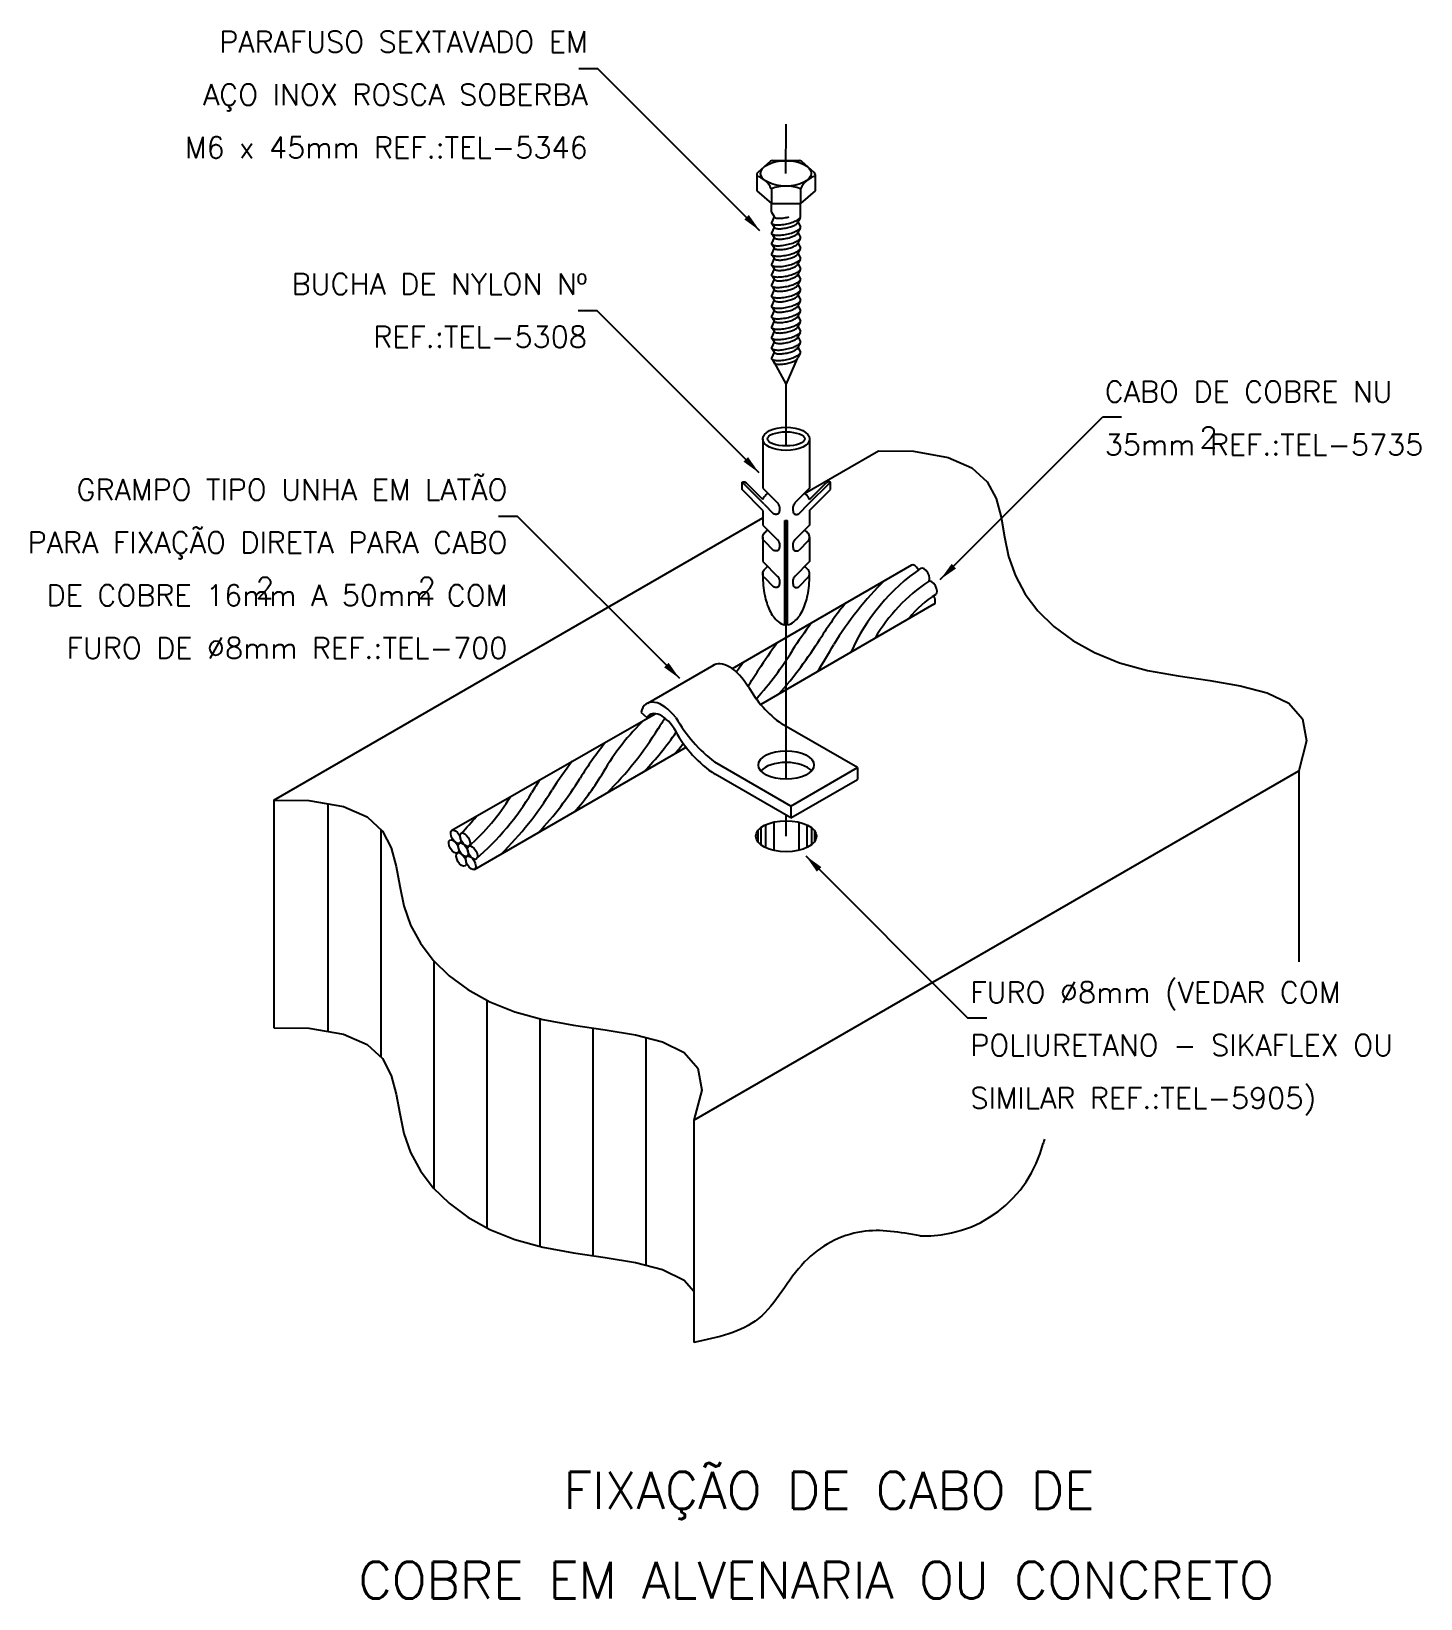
# Model space of a CAD drawing. Header units: millimetres. Extents: x -6192 to -6178.9, y -4625.4 to -4610.6.
import ezdxf
from ezdxf.enums import TextEntityAlignment as Align

# ---------------------------------------------------------------- set-up
doc = ezdxf.new("R2010")
doc.units = ezdxf.units.MM
doc.header["$LTSCALE"] = 10
doc.linetypes.add('DASHDOT', pattern=[1, 0.5, -0.25, 0, -0.25])
doc.layers.add('Termotécnica', color=7, linetype='Continuous')
doc.styles.add('r140', font='romans.shx')
doc.styles.add('r80', font='romans.shx')

msp = doc.modelspace()

# ---------------------------------------------------------------- linework, layer by layer
at = {"layer": 'Termotécnica', "color": 2}
for p, q in [((-6186.66, -4610.943), (-6186.84, -4610.943)), ((-6185.125, -4612.478), (-6186.66, -4610.943)), ((-6185.025, -4611.82), (-6185.146, -4611.925)), ((-6185.007, -4611.813), (-6184.751, -4611.813)), ((-6184.733, -4611.82), (-6184.612, -4611.925)), ((-6185.156, -4611.946), (-6185.156, -4612.099)), ((-6184.602, -4611.946), (-6184.602, -4612.099)), ((-6185.156, -4612.099), (-6185.017, -4612.219)), ((-6185.017, -4612.081), (-6185.017, -4612.219)), ((-6184.74, -4612.081), (-6184.74, -4612.219)), ((-6184.602, -4612.099), (-6184.74, -4612.219)), ((-6185.017, -4612.301), (-6185.017, -4612.218)), ((-6185.017, -4612.219), (-6184.74, -4612.219)), ((-6185.017, -4612.301), (-6184.992, -4612.343)), ((-6184.74, -4612.343), (-6184.74, -4612.218)), ((-6184.992, -4612.343), (-6185.017, -4612.401)), ((-6184.992, -4612.442), (-6185.017, -4612.5)), ((-6185.011, -4612.411), (-6184.992, -4612.442)), ((-6184.745, -4612.357), (-6184.765, -4612.393)), ((-6184.765, -4612.393), (-6184.74, -4612.441)), ((-6184.745, -4612.456), (-6184.765, -4612.492)), ((-6184.992, -4612.54), (-6185.017, -4612.599)), ((-6185.011, -4612.509), (-6184.992, -4612.54)), ((-6185.011, -4612.608), (-6184.992, -4612.639)), ((-6184.765, -4612.492), (-6184.74, -4612.54)), ((-6184.745, -4612.554), (-6184.765, -4612.591)), ((-6184.765, -4612.591), (-6184.74, -4612.639)), ((-6184.992, -4612.639), (-6185.017, -4612.698)), ((-6184.992, -4612.738), (-6185.017, -4612.796)), ((-6185.011, -4612.707), (-6184.992, -4612.738)), ((-6184.745, -4612.653), (-6184.765, -4612.69)), ((-6184.765, -4612.69), (-6184.74, -4612.738)), ((-6184.745, -4612.752), (-6184.765, -4612.788)), ((-6184.992, -4612.837), (-6185.017, -4612.895)), ((-6185.011, -4612.806), (-6184.992, -4612.837)), ((-6185.011, -4612.904), (-6184.992, -4612.935)), ((-6184.765, -4612.788), (-6184.74, -4612.836)), ((-6184.745, -4612.851), (-6184.765, -4612.887)), ((-6184.765, -4612.887), (-6184.74, -4612.935)), ((-6184.992, -4612.935), (-6185.017, -4612.994)), ((-6184.992, -4613.034), (-6185.017, -4613.093)), ((-6185.011, -4613.003), (-6184.992, -4613.034)), ((-6184.745, -4612.95), (-6184.765, -4612.986)), ((-6184.765, -4612.986), (-6184.74, -4613.034)), ((-6184.745, -4613.048), (-6184.765, -4613.085)), ((-6184.992, -4613.133), (-6185.017, -4613.192)), ((-6185.011, -4613.102), (-6184.992, -4613.133)), ((-6185.011, -4613.201), (-6184.992, -4613.232)), ((-6184.765, -4613.085), (-6184.74, -4613.133)), ((-6184.745, -4613.147), (-6184.765, -4613.184)), ((-6184.765, -4613.184), (-6184.74, -4613.231)), ((-6186.668, -4613.235), (-6186.848, -4613.235)), ((-6185.132, -4614.771), (-6186.668, -4613.235)), ((-6184.992, -4613.232), (-6185.017, -4613.29)), ((-6184.992, -4613.33), (-6185.017, -4613.389)), ((-6185.011, -4613.299), (-6184.992, -4613.33)), ((-6184.745, -4613.246), (-6184.765, -4613.282)), ((-6184.765, -4613.282), (-6184.74, -4613.33)), ((-6184.745, -4613.345), (-6184.765, -4613.381)), ((-6184.992, -4613.429), (-6185.017, -4613.488)), ((-6185.011, -4613.398), (-6184.992, -4613.429)), ((-6185.011, -4613.497), (-6184.992, -4613.528)), ((-6184.765, -4613.381), (-6184.74, -4613.429)), ((-6184.745, -4613.443), (-6184.765, -4613.48)), ((-6184.765, -4613.48), (-6184.74, -4613.528)), ((-6184.992, -4613.528), (-6185.017, -4613.587)), ((-6184.992, -4613.627), (-6185.017, -4613.685)), ((-6185.011, -4613.596), (-6184.992, -4613.627)), ((-6184.745, -4613.542), (-6184.765, -4613.579)), ((-6184.765, -4613.579), (-6184.74, -4613.626)), ((-6184.745, -4613.641), (-6184.765, -4613.677)), ((-6185.011, -4613.694), (-6184.992, -4613.726)), ((-6184.992, -4613.726), (-6184.877, -4613.932)), ((-6184.877, -4613.932), (-6184.768, -4613.688)), ((-6183.418, -4615.78), (-6181.882, -4614.244)), ((-6181.702, -4614.244), (-6181.882, -4614.244)), ((-6185.098, -4614.448), (-6185.098, -4614.916)), ((-6184.655, -4614.448), (-6184.655, -4614.916)), ((-6184.702, -4614.966), (-6184.003, -4614.562)), ((-6185.295, -4614.928), (-6185.295, -4614.858)), ((-6185.086, -4615.067), (-6185.295, -4614.858)), ((-6185.098, -4615.125), (-6185.295, -4614.928)), ((-6185.097, -4615.022), (-6185.256, -4614.863)), ((-6185.098, -4614.916), (-6184.959, -4615.055)), ((-6184.655, -4614.916), (-6184.794, -4615.055)), ((-6184.667, -4615.067), (-6184.458, -4614.858)), ((-6184.656, -4615.022), (-6184.498, -4614.863)), ((-6184.655, -4615.125), (-6184.458, -4614.928)), ((-6184.458, -4614.928), (-6184.458, -4614.858)), ((-6185.098, -4615.125), (-6185.098, -4615.264)), ((-6185.086, -4615.067), (-6184.996, -4615.158)), ((-6184.667, -4615.067), (-6184.758, -4615.158)), ((-6184.655, -4615.125), (-6184.655, -4615.264)), ((-6189.73, -4617.869), (-6185.098, -4615.195)), ((-6187.42, -4615.182), (-6187.6, -4615.182)), ((-6185.885, -4616.718), (-6187.42, -4615.182)), ((-6185.098, -4615.264), (-6184.955, -4615.408)), ((-6184.889, -4616.208), (-6184.889, -4615.222)), ((-6184.889, -4615.222), (-6184.864, -4615.222)), ((-6184.864, -4616.208), (-6184.864, -4615.222)), ((-6184.655, -4615.264), (-6184.799, -4615.408)), ((-6185.098, -4615.38), (-6185.098, -4615.61)), ((-6185.086, -4615.413), (-6184.996, -4615.504)), ((-6184.667, -4615.413), (-6184.758, -4615.504)), ((-6184.655, -4615.38), (-6184.655, -4615.61)), ((-6183.69, -4615.644), (-6185.388, -4616.624)), ((-6185.098, -4615.61), (-6184.955, -4615.753)), ((-6184.655, -4615.61), (-6184.799, -4615.753)), ((-6185.086, -4615.759), (-6184.996, -4615.85)), ((-6184.667, -4615.759), (-6184.758, -4615.85)), ((-6183.477, -4616.014), (-6185.118, -4616.962)), ((-6188.042, -4618.154), (-6186.118, -4617.05)), ((-6187.828, -4618.524), (-6185.825, -4617.368)), ((-6185.75, -4620.898), (-6180.023, -4617.591)), ((-6180.023, -4617.591), (-6180.023, -4619.399)), ((-6189.73, -4617.869), (-6189.73, -4620.023)), ((-6184.691, -4618.396), (-6183.156, -4619.932)), ((-6182.975, -4619.932), (-6183.156, -4619.932)), ((-6185.75, -4620.898), (-6185.75, -4623.005))]:
    msp.add_line(p, q, dxfattribs=at)
at = {"layer": 'Termotécnica', "color": 1, "linetype": 'DASHDOT'}
for p, q in [((-6184.879, -4611.934), (-6184.877, -4611.469)), ((-6184.877, -4614.515), (-6184.877, -4613.931)), ((-6184.877, -4617.671), (-6184.877, -4615.222)), ((-6184.877, -4618.21), (-6184.877, -4618.011))]:
    msp.add_line(p, q, dxfattribs=at)
at = {"layer": 'Termotécnica', "color": 3}
for p, q in [((-6186.187, -4616.951), (-6185.558, -4616.588)), ((-6186.194, -4617.088), (-6186.249, -4617.038)), ((-6184.201, -4617.561), (-6184.921, -4617.146)), ((-6184.833, -4617.926), (-6185.552, -4617.51)), ((-6184.833, -4617.926), (-6185.552, -4617.51)), ((-6184.833, -4618.036), (-6185.55, -4617.623)), ((-6184.833, -4617.926), (-6184.201, -4617.561)), ((-6184.201, -4617.561), (-6184.201, -4617.672)), ((-6184.833, -4618.036), (-6184.201, -4617.672)), ((-6184.833, -4617.926), (-6184.833, -4618.036))]:
    msp.add_line(p, q, dxfattribs=at)
at = {"layer": 'Termotécnica', "color": 1}
for p, q in [((-6189.218, -4617.904), (-6189.218, -4620.058)), ((-6185.072, -4618.104), (-6185.072, -4618.315)), ((-6184.995, -4618.079), (-6184.995, -4618.339)), ((-6184.758, -4618.079), (-6184.758, -4618.339)), ((-6184.682, -4618.104), (-6184.682, -4618.315)), ((-6188.716, -4618.148), (-6188.716, -4620.302)), ((-6185.146, -4618.158), (-6185.146, -4618.261)), ((-6185.118, -4618.131), (-6185.118, -4618.288)), ((-6184.636, -4618.131), (-6184.636, -4618.288)), ((-6184.607, -4618.158), (-6184.607, -4618.261)), ((-6188.214, -4619.389), (-6188.214, -4621.543)), ((-6187.712, -4619.762), (-6187.712, -4621.917)), ((-6187.209, -4619.939), (-6187.209, -4622.094)), ((-6186.707, -4620.026), (-6186.707, -4622.181)), ((-6186.205, -4620.117), (-6186.205, -4622.272))]:
    msp.add_line(p, q, dxfattribs=at)
for points in [[(-6185.017, -4612.401, 0.24548), (-6185.009, -4612.412, 0.082009), (-6184.971, -4612.421, 0.04047), (-6184.928, -4612.421, 0.029714), (-6184.87, -4612.412, 0.029714), (-6184.814, -4612.396, 0.04047), (-6184.775, -4612.379, 0.082009), (-6184.744, -4612.356, 0.24548), (-6184.74, -4612.343, 0.24548)], [(-6185.017, -4612.5, 0.24548), (-6185.009, -4612.511, 0.082009), (-6184.971, -4612.52, 0.04047), (-6184.928, -4612.519, 0.029714), (-6184.87, -4612.511, 0.029714), (-6184.814, -4612.495, 0.04047), (-6184.775, -4612.478, 0.082009), (-6184.744, -4612.455, 0.24548), (-6184.74, -4612.441, 0.24548)], [(-6184.992, -4612.343, 0.24548), (-6184.985, -4612.352, 0.082009), (-6184.954, -4612.359, 0.04047), (-6184.919, -4612.359, 0.029714), (-6184.872, -4612.351, 0.013189), (-6184.851, -4612.347, 0.04047)], [(-6184.992, -4612.442, 0.24548), (-6184.985, -4612.45, 0.082009), (-6184.954, -4612.458, 0.04047), (-6184.919, -4612.457, 0.029714), (-6184.872, -4612.45, 0.029714), (-6184.826, -4612.438, 0.04047), (-6184.794, -4612.424, 0.082009), (-6184.768, -4612.404, 0.24548), (-6184.765, -4612.393, 0.24548)], [(-6185.017, -4612.599, 0.24548), (-6185.009, -4612.609, 0.082009), (-6184.971, -4612.619, 0.04047), (-6184.928, -4612.618, 0.029714), (-6184.87, -4612.609, 0.029714), (-6184.814, -4612.594, 0.04047), (-6184.775, -4612.577, 0.082009), (-6184.744, -4612.553, 0.24548), (-6184.74, -4612.54, 0.24548)], [(-6184.992, -4612.54, 0.24548), (-6184.985, -4612.549, 0.082009), (-6184.954, -4612.556, 0.04047), (-6184.919, -4612.556, 0.029714), (-6184.872, -4612.549, 0.029714), (-6184.826, -4612.536, 0.04047), (-6184.794, -4612.522, 0.082009), (-6184.768, -4612.503, 0.24548), (-6184.765, -4612.492, 0.24548)], [(-6184.992, -4612.639, 0.24548), (-6184.985, -4612.648, 0.082009), (-6184.954, -4612.655, 0.04047), (-6184.919, -4612.655, 0.029714), (-6184.872, -4612.648, 0.029714), (-6184.826, -4612.635, 0.04047), (-6184.794, -4612.621, 0.082009), (-6184.768, -4612.602, 0.24548), (-6184.765, -4612.591, 0.24548)], [(-6185.017, -4612.698, 0.24548), (-6185.009, -4612.708, 0.082009), (-6184.971, -4612.717, 0.04047), (-6184.928, -4612.717, 0.029714), (-6184.87, -4612.708, 0.029714), (-6184.814, -4612.693, 0.04047), (-6184.775, -4612.676, 0.082009), (-6184.744, -4612.652, 0.24548), (-6184.74, -4612.639, 0.24548)], [(-6185.017, -4612.796, 0.24548), (-6185.009, -4612.807, 0.082009), (-6184.971, -4612.816, 0.04047), (-6184.928, -4612.816, 0.029714), (-6184.87, -4612.807, 0.029714), (-6184.814, -4612.792, 0.04047), (-6184.775, -4612.774, 0.082009), (-6184.744, -4612.751, 0.24548), (-6184.74, -4612.738, 0.24548)], [(-6184.992, -4612.738, 0.24548), (-6184.985, -4612.747, 0.082009), (-6184.954, -4612.754, 0.04047), (-6184.919, -4612.754, 0.029714), (-6184.872, -4612.747, 0.029714), (-6184.826, -4612.734, 0.04047), (-6184.794, -4612.72, 0.082009), (-6184.768, -4612.701, 0.24548), (-6184.765, -4612.69, 0.24548)], [(-6185.017, -4612.895, 0.24548), (-6185.009, -4612.906, 0.082009), (-6184.971, -4612.915, 0.04047), (-6184.928, -4612.914, 0.029714), (-6184.87, -4612.906, 0.029714), (-6184.814, -4612.89, 0.04047), (-6184.775, -4612.873, 0.082009), (-6184.744, -4612.85, 0.24548), (-6184.74, -4612.836, 0.24548)], [(-6184.992, -4612.837, 0.24548), (-6184.985, -4612.845, 0.082009), (-6184.954, -4612.853, 0.04047), (-6184.919, -4612.852, 0.029714), (-6184.872, -4612.845, 0.029714), (-6184.826, -4612.833, 0.04047), (-6184.794, -4612.819, 0.082009), (-6184.768, -4612.799, 0.24548), (-6184.765, -4612.788, 0.24548)], [(-6184.992, -4612.935, 0.24548), (-6184.985, -4612.944, 0.082009), (-6184.954, -4612.951, 0.04047), (-6184.919, -4612.951, 0.029714), (-6184.872, -4612.944, 0.029714), (-6184.826, -4612.931, 0.04047), (-6184.794, -4612.917, 0.082009), (-6184.768, -4612.898, 0.24548), (-6184.765, -4612.887, 0.24548)], [(-6185.017, -4612.994, 0.24548), (-6185.009, -4613.005, 0.082009), (-6184.971, -4613.014, 0.04047), (-6184.928, -4613.013, 0.029714), (-6184.87, -4613.004, 0.029714), (-6184.814, -4612.989, 0.04047), (-6184.775, -4612.972, 0.082009), (-6184.744, -4612.948, 0.24548), (-6184.74, -4612.935, 0.24548)], [(-6185.017, -4613.093, 0.24548), (-6185.009, -4613.103, 0.082009), (-6184.971, -4613.112, 0.04047), (-6184.928, -4613.112, 0.029714), (-6184.87, -4613.103, 0.029714), (-6184.814, -4613.088, 0.04047), (-6184.775, -4613.071, 0.082009), (-6184.744, -4613.047, 0.24548), (-6184.74, -4613.034, 0.24548)], [(-6184.992, -4613.034, 0.24548), (-6184.985, -4613.043, 0.082009), (-6184.954, -4613.05, 0.04047), (-6184.919, -4613.05, 0.029714), (-6184.872, -4613.043, 0.029714), (-6184.826, -4613.03, 0.04047), (-6184.794, -4613.016, 0.082009), (-6184.768, -4612.997, 0.24548), (-6184.765, -4612.986, 0.24548)], [(-6185.017, -4613.192, 0.24548), (-6185.009, -4613.202, 0.082009), (-6184.971, -4613.211, 0.04047), (-6184.928, -4613.211, 0.029714), (-6184.87, -4613.202, 0.029714), (-6184.814, -4613.187, 0.04047), (-6184.775, -4613.17, 0.082009), (-6184.744, -4613.146, 0.24548), (-6184.74, -4613.133, 0.24548)], [(-6184.992, -4613.133, 0.24548), (-6184.985, -4613.142, 0.082009), (-6184.954, -4613.149, 0.04047), (-6184.919, -4613.149, 0.029714), (-6184.872, -4613.142, 0.029714), (-6184.826, -4613.129, 0.04047), (-6184.794, -4613.115, 0.082009), (-6184.768, -4613.096, 0.24548), (-6184.765, -4613.085, 0.24548)], [(-6184.992, -4613.232, 0.24548), (-6184.985, -4613.24, 0.082009), (-6184.954, -4613.248, 0.04047), (-6184.919, -4613.247, 0.029714), (-6184.872, -4613.24, 0.029714), (-6184.826, -4613.228, 0.04047), (-6184.794, -4613.214, 0.082009), (-6184.768, -4613.194, 0.24548), (-6184.765, -4613.184, 0.24548)], [(-6185.017, -4613.29, 0.24548), (-6185.009, -4613.301, 0.082009), (-6184.971, -4613.31, 0.04047), (-6184.928, -4613.309, 0.029714), (-6184.87, -4613.301, 0.029714), (-6184.814, -4613.285, 0.04047), (-6184.775, -4613.268, 0.082009), (-6184.744, -4613.245, 0.24548), (-6184.74, -4613.231, 0.24548)], [(-6185.017, -4613.389, 0.24548), (-6185.009, -4613.4, 0.082009), (-6184.971, -4613.409, 0.04047), (-6184.928, -4613.408, 0.029714), (-6184.87, -4613.4, 0.029714), (-6184.814, -4613.384, 0.04047), (-6184.775, -4613.367, 0.082009), (-6184.744, -4613.343, 0.24548), (-6184.74, -4613.33, 0.24548)], [(-6184.992, -4613.33, 0.24548), (-6184.985, -4613.339, 0.082009), (-6184.954, -4613.347, 0.04047), (-6184.919, -4613.346, 0.029714), (-6184.872, -4613.339, 0.029714), (-6184.826, -4613.326, 0.04047), (-6184.794, -4613.312, 0.082009), (-6184.768, -4613.293, 0.24548), (-6184.765, -4613.282, 0.24548)], [(-6185.017, -4613.488, 0.24548), (-6185.009, -4613.498, 0.082009), (-6184.971, -4613.507, 0.04047), (-6184.928, -4613.507, 0.029714), (-6184.87, -4613.498, 0.029714), (-6184.814, -4613.483, 0.04047), (-6184.775, -4613.466, 0.082009), (-6184.744, -4613.442, 0.24548), (-6184.74, -4613.429, 0.24548)], [(-6184.992, -4613.429, 0.24548), (-6184.985, -4613.438, 0.082009), (-6184.954, -4613.445, 0.04047), (-6184.919, -4613.445, 0.029714), (-6184.872, -4613.438, 0.029714), (-6184.826, -4613.425, 0.04047), (-6184.794, -4613.411, 0.082009), (-6184.768, -4613.392, 0.24548), (-6184.765, -4613.381, 0.24548)], [(-6184.992, -4613.528, 0.24548), (-6184.985, -4613.537, 0.082009), (-6184.954, -4613.544, 0.04047), (-6184.919, -4613.544, 0.029714), (-6184.872, -4613.537, 0.029714), (-6184.826, -4613.524, 0.04047), (-6184.794, -4613.51, 0.082009), (-6184.768, -4613.491, 0.24548), (-6184.765, -4613.48, 0.24548)], [(-6185.017, -4613.587, 0.24548), (-6185.009, -4613.597, 0.082009), (-6184.971, -4613.606, 0.04047), (-6184.928, -4613.606, 0.029714), (-6184.87, -4613.597, 0.029714), (-6184.814, -4613.582, 0.04047), (-6184.775, -4613.565, 0.082009), (-6184.744, -4613.541, 0.24548), (-6184.74, -4613.528, 0.24548)], [(-6185.017, -4613.685, 0.24548), (-6185.009, -4613.696, 0.082009), (-6184.971, -4613.705, 0.04047), (-6184.928, -4613.705, 0.029714), (-6184.87, -4613.696, 0.029714), (-6184.814, -4613.68, 0.04047), (-6184.775, -4613.663, 0.082009), (-6184.744, -4613.64, 0.24548), (-6184.74, -4613.626, 0.24548)], [(-6184.992, -4613.627, 0.24548), (-6184.985, -4613.635, 0.082009), (-6184.954, -4613.643, 0.04047), (-6184.919, -4613.642, 0.029714), (-6184.872, -4613.635, 0.029714), (-6184.826, -4613.623, 0.04047), (-6184.794, -4613.609, 0.082009), (-6184.768, -4613.589, 0.24548), (-6184.765, -4613.579, 0.24548)], [(-6184.992, -4613.726, 0.24548), (-6184.985, -4613.734, 0.082009), (-6184.954, -4613.742, 0.04047), (-6184.919, -4613.741, 0.029714), (-6184.872, -4613.734, 0.029714), (-6184.826, -4613.721, 0.04047), (-6184.794, -4613.708, 0.082009), (-6184.768, -4613.688, 0.24548), (-6184.765, -4613.677, 0.24548)]]:
    msp.add_lwpolyline(points, format="xyb", dxfattribs=at)
at = {"layer": 'Termotécnica', "color": 2}
for points in [[(-6184.003, -4614.562), (-6183.67, -4614.566), (-6183.343, -4614.623), (-6183.118, -4614.722), (-6182.974, -4614.855), (-6182.889, -4615.014), (-6182.842, -4615.19), (-6182.809, -4615.376), (-6182.77, -4615.563), (-6182.706, -4615.745), (-6182.613, -4615.917), (-6182.492, -4616.077), (-6182.342, -4616.225), (-6182.163, -4616.357), (-6181.956, -4616.472), (-6181.719, -4616.567), (-6181.454, -4616.64), (-6181.163, -4616.693), (-6180.864, -4616.737), (-6180.576, -4616.785), (-6180.321, -4616.852), (-6180.117, -4616.952), (-6179.986, -4617.099), (-6179.948, -4617.307), (-6180.023, -4617.591)], [(-6185.295, -4614.858), (-6185.285, -4614.854), (-6185.27, -4614.856), (-6185.256, -4614.863)], [(-6184.458, -4614.858), (-6184.468, -4614.854), (-6184.483, -4614.856), (-6184.498, -4614.863)], [(-6184.959, -4615.055), (-6184.956, -4615.06), (-6184.954, -4615.064), (-6184.951, -4615.067), (-6184.95, -4615.071), (-6184.948, -4615.074), (-6184.947, -4615.076), (-6184.946, -4615.079), (-6184.945, -4615.081), (-6184.944, -4615.083), (-6184.943, -4615.085), (-6184.942, -4615.087), (-6184.942, -4615.089), (-6184.941, -4615.09), (-6184.941, -4615.092), (-6184.941, -4615.093), (-6184.94, -4615.095), (-6184.94, -4615.097), (-6184.94, -4615.099), (-6184.939, -4615.101), (-6184.939, -4615.103), (-6184.939, -4615.104), (-6184.939, -4615.106), (-6184.939, -4615.109), (-6184.939, -4615.111), (-6184.939, -4615.113), (-6184.939, -4615.115), (-6184.939, -4615.117), (-6184.94, -4615.119), (-6184.94, -4615.121), (-6184.94, -4615.123), (-6184.94, -4615.125), (-6184.941, -4615.127), (-6184.941, -4615.129), (-6184.941, -4615.131), (-6184.942, -4615.133), (-6184.942, -4615.135), (-6184.942, -4615.137), (-6184.943, -4615.139), (-6184.943, -4615.141), (-6184.944, -4615.142), (-6184.944, -4615.144), (-6184.945, -4615.146), (-6184.946, -4615.147), (-6184.946, -4615.149), (-6184.947, -4615.15), (-6184.948, -4615.152), (-6184.949, -4615.153), (-6184.95, -4615.154), (-6184.95, -4615.155), (-6184.951, -4615.156), (-6184.952, -4615.157), (-6184.953, -4615.158), (-6184.954, -4615.159), (-6184.955, -4615.159), (-6184.956, -4615.16), (-6184.958, -4615.16), (-6184.959, -4615.161), (-6184.96, -4615.161), (-6184.961, -4615.162), (-6184.962, -4615.162), (-6184.964, -4615.162), (-6184.965, -4615.162), (-6184.967, -4615.163), (-6184.969, -4615.163), (-6184.971, -4615.163), (-6184.973, -4615.163), (-6184.976, -4615.163), (-6184.979, -4615.163), (-6184.982, -4615.162), (-6184.986, -4615.161), (-6184.991, -4615.16), (-6184.996, -4615.158)], [(-6184.794, -4615.055), (-6184.797, -4615.06), (-6184.8, -4615.064), (-6184.802, -4615.067), (-6184.804, -4615.071), (-6184.806, -4615.074), (-6184.807, -4615.076), (-6184.808, -4615.079), (-6184.809, -4615.081), (-6184.81, -4615.083), (-6184.811, -4615.085), (-6184.811, -4615.087), (-6184.812, -4615.089), (-6184.812, -4615.09), (-6184.813, -4615.092), (-6184.813, -4615.093), (-6184.813, -4615.095), (-6184.814, -4615.097), (-6184.814, -4615.099), (-6184.814, -4615.101), (-6184.814, -4615.103), (-6184.814, -4615.104), (-6184.815, -4615.106), (-6184.815, -4615.109), (-6184.815, -4615.111), (-6184.815, -4615.113), (-6184.814, -4615.115), (-6184.814, -4615.117), (-6184.814, -4615.119), (-6184.814, -4615.121), (-6184.813, -4615.123), (-6184.813, -4615.125), (-6184.813, -4615.127), (-6184.812, -4615.129), (-6184.812, -4615.131), (-6184.812, -4615.133), (-6184.811, -4615.135), (-6184.811, -4615.137), (-6184.811, -4615.139), (-6184.81, -4615.141), (-6184.81, -4615.142), (-6184.809, -4615.144), (-6184.809, -4615.146), (-6184.808, -4615.147), (-6184.807, -4615.149), (-6184.807, -4615.15), (-6184.806, -4615.152), (-6184.805, -4615.153), (-6184.804, -4615.154), (-6184.803, -4615.155), (-6184.802, -4615.156), (-6184.801, -4615.157), (-6184.8, -4615.158), (-6184.799, -4615.159), (-6184.798, -4615.159), (-6184.797, -4615.16), (-6184.796, -4615.16), (-6184.795, -4615.161), (-6184.794, -4615.161), (-6184.793, -4615.162), (-6184.791, -4615.162), (-6184.79, -4615.162), (-6184.788, -4615.162), (-6184.787, -4615.163), (-6184.785, -4615.163), (-6184.783, -4615.163), (-6184.78, -4615.163), (-6184.778, -4615.163), (-6184.775, -4615.163), (-6184.771, -4615.162), (-6184.767, -4615.161), (-6184.763, -4615.16), (-6184.758, -4615.158)], [(-6184.959, -4615.401), (-6184.956, -4615.406), (-6184.954, -4615.41), (-6184.951, -4615.413), (-6184.95, -4615.417), (-6184.948, -4615.42), (-6184.947, -4615.422), (-6184.946, -4615.425), (-6184.945, -4615.427), (-6184.944, -4615.429), (-6184.943, -4615.431), (-6184.942, -4615.433), (-6184.942, -4615.434), (-6184.941, -4615.436), (-6184.941, -4615.438), (-6184.941, -4615.439), (-6184.94, -4615.441), (-6184.94, -4615.443), (-6184.94, -4615.445), (-6184.939, -4615.446), (-6184.939, -4615.448), (-6184.939, -4615.45), (-6184.939, -4615.452), (-6184.939, -4615.454), (-6184.939, -4615.456), (-6184.939, -4615.459), (-6184.939, -4615.461), (-6184.939, -4615.463), (-6184.94, -4615.465), (-6184.94, -4615.467), (-6184.94, -4615.469), (-6184.94, -4615.471), (-6184.941, -4615.473), (-6184.941, -4615.475), (-6184.941, -4615.477), (-6184.942, -4615.479), (-6184.942, -4615.481), (-6184.942, -4615.483), (-6184.943, -4615.485), (-6184.943, -4615.487), (-6184.944, -4615.488), (-6184.944, -4615.49), (-6184.945, -4615.492), (-6184.946, -4615.493), (-6184.946, -4615.495), (-6184.947, -4615.496), (-6184.948, -4615.498), (-6184.949, -4615.499), (-6184.95, -4615.5), (-6184.95, -4615.501), (-6184.951, -4615.502), (-6184.952, -4615.503), (-6184.953, -4615.504), (-6184.954, -4615.505), (-6184.955, -4615.505), (-6184.956, -4615.506), (-6184.958, -4615.506), (-6184.959, -4615.507), (-6184.96, -4615.507), (-6184.961, -4615.507), (-6184.962, -4615.508), (-6184.964, -4615.508), (-6184.965, -4615.508), (-6184.967, -4615.508), (-6184.969, -4615.509), (-6184.971, -4615.509), (-6184.973, -4615.509), (-6184.976, -4615.509), (-6184.979, -4615.509), (-6184.982, -4615.508), (-6184.986, -4615.507), (-6184.991, -4615.506), (-6184.996, -4615.504)], [(-6184.794, -4615.401), (-6184.797, -4615.406), (-6184.8, -4615.41), (-6184.802, -4615.413), (-6184.804, -4615.417), (-6184.806, -4615.42), (-6184.807, -4615.422), (-6184.808, -4615.425), (-6184.809, -4615.427), (-6184.81, -4615.429), (-6184.811, -4615.431), (-6184.811, -4615.433), (-6184.812, -4615.434), (-6184.812, -4615.436), (-6184.813, -4615.438), (-6184.813, -4615.439), (-6184.813, -4615.441), (-6184.814, -4615.443), (-6184.814, -4615.445), (-6184.814, -4615.446), (-6184.814, -4615.448), (-6184.814, -4615.45), (-6184.815, -4615.452), (-6184.815, -4615.454), (-6184.815, -4615.456), (-6184.815, -4615.459), (-6184.814, -4615.461), (-6184.814, -4615.463), (-6184.814, -4615.465), (-6184.814, -4615.467), (-6184.813, -4615.469), (-6184.813, -4615.471), (-6184.813, -4615.473), (-6184.812, -4615.475), (-6184.812, -4615.477), (-6184.812, -4615.479), (-6184.811, -4615.481), (-6184.811, -4615.483), (-6184.811, -4615.485), (-6184.81, -4615.487), (-6184.81, -4615.488), (-6184.809, -4615.49), (-6184.809, -4615.492), (-6184.808, -4615.493), (-6184.807, -4615.495), (-6184.807, -4615.496), (-6184.806, -4615.498), (-6184.805, -4615.499), (-6184.804, -4615.5), (-6184.803, -4615.501), (-6184.802, -4615.502), (-6184.801, -4615.503), (-6184.8, -4615.504), (-6184.799, -4615.505), (-6184.798, -4615.505), (-6184.797, -4615.506), (-6184.796, -4615.506), (-6184.795, -4615.507), (-6184.794, -4615.507), (-6184.793, -4615.507), (-6184.791, -4615.508), (-6184.79, -4615.508), (-6184.788, -4615.508), (-6184.787, -4615.508), (-6184.785, -4615.509), (-6184.783, -4615.509), (-6184.78, -4615.509), (-6184.778, -4615.509), (-6184.775, -4615.509), (-6184.771, -4615.508), (-6184.767, -4615.507), (-6184.763, -4615.506), (-6184.758, -4615.504)], [(-6184.959, -4615.747), (-6184.956, -4615.752), (-6184.954, -4615.756), (-6184.951, -4615.759), (-6184.95, -4615.762), (-6184.948, -4615.765), (-6184.947, -4615.768), (-6184.946, -4615.771), (-6184.945, -4615.773), (-6184.944, -4615.775), (-6184.943, -4615.777), (-6184.942, -4615.779), (-6184.942, -4615.78), (-6184.941, -4615.782), (-6184.941, -4615.784), (-6184.941, -4615.785), (-6184.94, -4615.787), (-6184.94, -4615.789), (-6184.94, -4615.79), (-6184.939, -4615.792), (-6184.939, -4615.794), (-6184.939, -4615.796), (-6184.939, -4615.798), (-6184.939, -4615.8), (-6184.939, -4615.802), (-6184.939, -4615.804), (-6184.939, -4615.807), (-6184.939, -4615.809), (-6184.94, -4615.811), (-6184.94, -4615.813), (-6184.94, -4615.815), (-6184.94, -4615.817), (-6184.941, -4615.819), (-6184.941, -4615.821), (-6184.941, -4615.823), (-6184.942, -4615.825), (-6184.942, -4615.827), (-6184.942, -4615.829), (-6184.943, -4615.831), (-6184.943, -4615.832), (-6184.944, -4615.834), (-6184.944, -4615.836), (-6184.945, -4615.838), (-6184.946, -4615.839), (-6184.946, -4615.841), (-6184.947, -4615.842), (-6184.948, -4615.843), (-6184.949, -4615.845), (-6184.95, -4615.846), (-6184.95, -4615.847), (-6184.951, -4615.848), (-6184.952, -4615.849), (-6184.953, -4615.85), (-6184.954, -4615.851), (-6184.955, -4615.851), (-6184.956, -4615.852), (-6184.958, -4615.852), (-6184.959, -4615.853), (-6184.96, -4615.853), (-6184.961, -4615.853), (-6184.962, -4615.854), (-6184.964, -4615.854), (-6184.965, -4615.854), (-6184.967, -4615.854), (-6184.969, -4615.855), (-6184.971, -4615.855), (-6184.973, -4615.855), (-6184.976, -4615.855), (-6184.979, -4615.854), (-6184.982, -4615.854), (-6184.986, -4615.853), (-6184.991, -4615.852), (-6184.996, -4615.85)], [(-6184.794, -4615.747), (-6184.797, -4615.752), (-6184.8, -4615.756), (-6184.802, -4615.759), (-6184.804, -4615.762), (-6184.806, -4615.765), (-6184.807, -4615.768), (-6184.808, -4615.771), (-6184.809, -4615.773), (-6184.81, -4615.775), (-6184.811, -4615.777), (-6184.811, -4615.779), (-6184.812, -4615.78), (-6184.812, -4615.782), (-6184.813, -4615.784), (-6184.813, -4615.785), (-6184.813, -4615.787), (-6184.814, -4615.789), (-6184.814, -4615.79), (-6184.814, -4615.792), (-6184.814, -4615.794), (-6184.814, -4615.796), (-6184.815, -4615.798), (-6184.815, -4615.8), (-6184.815, -4615.802), (-6184.815, -4615.804), (-6184.814, -4615.807), (-6184.814, -4615.809), (-6184.814, -4615.811), (-6184.814, -4615.813), (-6184.813, -4615.815), (-6184.813, -4615.817), (-6184.813, -4615.819), (-6184.812, -4615.821), (-6184.812, -4615.823), (-6184.812, -4615.825), (-6184.811, -4615.827), (-6184.811, -4615.829), (-6184.811, -4615.831), (-6184.81, -4615.832), (-6184.81, -4615.834), (-6184.809, -4615.836), (-6184.809, -4615.838), (-6184.808, -4615.839), (-6184.807, -4615.841), (-6184.807, -4615.842), (-6184.806, -4615.843), (-6184.805, -4615.845), (-6184.804, -4615.846), (-6184.803, -4615.847), (-6184.802, -4615.848), (-6184.801, -4615.849), (-6184.8, -4615.85), (-6184.799, -4615.851), (-6184.798, -4615.851), (-6184.797, -4615.852), (-6184.796, -4615.852), (-6184.795, -4615.853), (-6184.794, -4615.853), (-6184.793, -4615.853), (-6184.791, -4615.854), (-6184.79, -4615.854), (-6184.788, -4615.854), (-6184.787, -4615.854), (-6184.785, -4615.855), (-6184.783, -4615.855), (-6184.78, -4615.855), (-6184.778, -4615.855), (-6184.775, -4615.854), (-6184.771, -4615.854), (-6184.767, -4615.853), (-6184.763, -4615.852), (-6184.758, -4615.85)], [(-6189.73, -4617.869), (-6189.397, -4617.873), (-6189.07, -4617.929), (-6188.845, -4618.028), (-6188.701, -4618.161), (-6188.617, -4618.32), (-6188.569, -4618.497), (-6188.536, -4618.683), (-6188.497, -4618.87), (-6188.433, -4619.051), (-6188.34, -4619.223), (-6188.219, -4619.384), (-6188.069, -4619.531), (-6187.89, -4619.663), (-6187.683, -4619.778), (-6187.446, -4619.873), (-6187.181, -4619.947), (-6186.891, -4620), (-6186.591, -4620.043), (-6186.304, -4620.091), (-6186.048, -4620.158), (-6185.844, -4620.258), (-6185.713, -4620.405), (-6185.675, -4620.614), (-6185.75, -4620.898)], [(-6189.73, -4620.023), (-6189.397, -4620.027), (-6189.07, -4620.084), (-6188.845, -4620.182), (-6188.701, -4620.316), (-6188.617, -4620.475), (-6188.569, -4620.651), (-6188.536, -4620.837), (-6188.497, -4621.024), (-6188.433, -4621.206), (-6188.34, -4621.378), (-6188.219, -4621.538), (-6188.069, -4621.686), (-6187.89, -4621.818), (-6187.683, -4621.933), (-6187.446, -4622.028), (-6187.181, -4622.101), (-6186.891, -4622.154), (-6186.591, -4622.198), (-6186.304, -4622.246), (-6186.048, -4622.313), (-6185.844, -4622.413), (-6185.75, -4622.519)]]:
    msp.add_lwpolyline(points, dxfattribs=at)
for points in [[(-6185.097, -4615.022, -0.122515), (-6185.085, -4614.996, -0.074458), (-6185.05, -4614.965, -0.064948)], [(-6184.656, -4615.022, 0.122515), (-6184.669, -4614.996, 0.074458), (-6184.704, -4614.965, 0.064948)], [(-6185.098, -4615.38, -0.174705), (-6185.085, -4615.342, -0.074458), (-6185.05, -4615.311, -0.064948)], [(-6185.085, -4615.417, -0.174705), (-6185.098, -4615.38, -0.174705)], [(-6185.086, -4615.413, -0.021127), (-6185.09, -4615.41, -0.170198)], [(-6184.655, -4615.38, 0.174705), (-6184.669, -4615.342, 0.074458), (-6184.704, -4615.311, 0.064948)], [(-6184.669, -4615.417, 0.174705), (-6184.655, -4615.38, 0.174705)], [(-6184.667, -4615.413, 0.021127), (-6184.664, -4615.41, 0.170198)], [(-6185.098, -4615.725, -0.174705), (-6185.085, -4615.688, -0.074458), (-6185.05, -4615.656, -0.064948)], [(-6185.098, -4615.719, 0.005298), (-6185.098, -4615.74, 0.048405), (-6185.08, -4615.93, 0.062165), (-6185.034, -4616.071, 0.102796), (-6184.951, -4616.181, 0.153617), (-6184.889, -4616.208, 0.181773)], [(-6185.09, -4615.756, -0.138405), (-6185.098, -4615.725, -0.174705)], [(-6184.864, -4616.208, 0.153617), (-6184.803, -4616.181, 0.102796), (-6184.72, -4616.071, 0.062165), (-6184.674, -4615.93, 0.048405), (-6184.655, -4615.74, 0.005298), (-6184.655, -4615.719, 0.062165)], [(-6184.655, -4615.725, 0.174705), (-6184.669, -4615.688, 0.074458), (-6184.704, -4615.656, 0.064948)], [(-6184.669, -4615.763, 0.174705), (-6184.655, -4615.725, 0.174705)], [(-6185.086, -4615.759, -0.021127), (-6185.09, -4615.756, -0.170198)], [(-6184.667, -4615.759, 0.021127), (-6184.664, -4615.756, 0.170198)]]:
    msp.add_lwpolyline(points, format="xyb", dxfattribs=at)
for centre, radius, start, end in [((-6185.007, -4611.841), 0.0277, 90, 130.8835), ((-6184.751, -4611.841), 0.0277, 49.1154, 90), ((-6185.128, -4611.946), 0.0277, 130.8835, 180), ((-6185.213, -4612.167), 0.214, 23.8935, 74.4182), ((-6184.545, -4612.167), 0.214, 105.499, 156.1892), ((-6184.63, -4611.946), 0.0277, 0, 49.1154), ((-6184.879, -4612.423), 0.369, 67.9752, 112.0031), ((-6183.564, -4620.84), 1.155, 267.7362, 346.0699), ((-6181.75, -4621.292), 0.714, 162.6049, 165.9638)]:
    msp.add_arc(centre, radius, start, end, dxfattribs=at)
at = {"layer": 'Termotécnica', "color": 1}
for centre, radius, start, end in [((-6182.525, -4617.243), 1.903, 124.4473, 156.0332), ((-6181.618, -4618.134), 3.304, 134.7159, 148.2159), ((-6182.609, -4617.169), 1.652, 123.8813, 149.6894), ((-6181.729, -4618.099), 3.328, 140.8153, 148.0944), ((-6182.997, -4616.69), 0.898, 120.9836, 142.8263), ((-6181.371, -4618.665), 4.097, 142.8383, 147.3042), ((-6187.626, -4614.711), 3.304, 318.2948, 328.2103), ((-6181.691, -4618.849), 4.097, 142.8733, 147.3042), ((-6188.17, -4614.038), 4.287, 318.7801, 327.5198), ((-6187.127, -4614.944), 3.065, 326.1234, 331.7563), ((-6182.011, -4619.032), 4.097, 142.9083, 144.4889), ((-6187.946, -4614.895), 3.304, 324.9668, 328.2103), ((-6184.684, -4618.72), 2.226, 133.56, 149.8631), ((-6188.897, -4615.451), 3.304, 314.7103, 328.2103), ((-6182.641, -4619.405), 4.097, 145.5839, 147.3042), ((-6184.003, -4619.419), 3.328, 140.8153, 148.0944), ((-6188.625, -4615.342), 3.297, 316.8877, 325.1754), ((-6187.547, -4615.98), 2.169, 317.8403, 321.4235), ((-6183.645, -4619.985), 4.097, 142.6641, 147.3042), ((-6189.629, -4615.922), 3.297, 316.8877, 328.1717), ((-6188.489, -4616.522), 2.169, 317.8403, 330.1267), ((-6189.511, -4616.463), 2.595, 310.883, 329.117), ((-6189.901, -4616.031), 3.304, 314.7103, 328.2103), ((-6185.105, -4619.087), 2.533, 146.1372, 149.3417), ((-6189.251, -4616.753), 2.069, 311.4044, 328.4254), ((-6190.62, -4615.675), 3.661, 316.7715, 320.1578)]:
    msp.add_arc(centre, radius, start, end, dxfattribs=at)
at = {"layer": 'Termotécnica', "color": 3}
for centre, radius, start, end in [((-6184.257, -4616.234), 1.128, 209.94, 233.9505), ((-6184.932, -4616.683), 1.126, 208.0673, 236.7164), ((-6184.691, -4616.389), 1.414, 209.5507, 232.4693)]:
    msp.add_arc(centre, radius, start, end, dxfattribs=at)
at = {"layer": 'Termotécnica', "color": 2}
for centre, major_axis, ratio in [((-6184.879, -4611.934), (-0.24, 0), 0.500279), ((-6184.877, -4614.448), (-0.222, 0), 0.495509), ((-6184.877, -4614.448), (-0.177, 0), 0.375364), ((-6184.877, -4618.21), (0.288, 0), 0.509483), ((-6188.025, -4618.308), (-0.0357, 0.0619), 0.509483), ((-6188.006, -4618.216), (-0.0357, 0.0619), 0.509483), ((-6187.918, -4618.243), (-0.0357, 0.0619), 0.509483), ((-6187.954, -4618.43), (-0.0357, 0.0619), 0.509483), ((-6187.935, -4618.338), (-0.0357, 0.0619), 0.509483), ((-6187.864, -4618.462), (-0.0357, 0.0619), 0.509483), ((-6187.847, -4618.366), (-0.0357, 0.0619), 0.509483)]:
    msp.add_ellipse(centre, major_axis=major_axis, ratio=ratio, dxfattribs=at)
for centre, start_param, end_param in [((-6183.655, -4615.706), 4.765756, 6.283185), ((-6183.566, -4615.736), 3.143946, 6.283185), ((-6183.495, -4615.858), 3.141593, 6.283185), ((-6183.512, -4615.953), 3.141593, 4.783167)]:
    msp.add_ellipse(centre, major_axis=(-0.0358, 0.0619), ratio=0.509483, start_param=start_param, end_param=end_param, dxfattribs=at)
at = {"layer": 'Termotécnica', "color": 3}
for centre, major_axis, ratio, start_param, end_param in [((-6185.389, -4616.889), (-0.172, 0.299), 0.518227, 4.721738, 6.365091), ((-6186.024, -4617.253), (-0.172, 0.299), 0.518227, -1.297358, 0.515887), ((-6186.039, -4617.279), (-0.127, 0.221), 0.518227, -1.585489, 0.304597), ((-6184.877, -4617.646), (0.263, 0), 0.508907, 0.410505, 2.721902)]:
    msp.add_ellipse(centre, major_axis=major_axis, ratio=ratio, start_param=start_param, end_param=end_param, dxfattribs=at)
msp.add_ellipse((-6184.877, -4617.536), major_axis=(-0.263, 0), ratio=0.511271, dxfattribs=at)
at = {"layer": 'Termotécnica', "color": 2}
msp.add_spline([(-6183.609, -4621.994), (-6184.163, -4621.955), (-6184.702, -4622.241), (-6185.139, -4622.777), (-6185.75, -4623.005)], degree=3, dxfattribs=at)
for points in [[(-6185.23, -4612.329), (-6185.272, -4612.371), (-6185.125, -4612.478)], [(-6185.238, -4614.621), (-6185.28, -4614.664), (-6185.132, -4614.771)], [(-6183.268, -4615.675), (-6183.31, -4615.632), (-6183.418, -4615.78)], [(-6185.99, -4616.568), (-6186.033, -4616.611), (-6185.885, -4616.718)], [(-6184.586, -4618.546), (-6184.543, -4618.503), (-6184.691, -4618.396)]]:
    msp.add_solid(points, dxfattribs=at)

# ---------------------------------------------------------------- texts
at = {"layer": 'Termotécnica', "color": 2, "style": 'r80'}
for s, p in [('PARAFUSO SEXTAVADO EM', (-6186.757, -4610.789)), ('AÇO INOX ROSCA SOBERBA', (-6186.757, -4611.289)), ('M6 x 45mm REF.:TEL-5346', (-6186.757, -4611.789)), ('BUCHA DE NYLON Nº', (-6186.764, -4613.082)), ('REF.:TEL-5308', (-6186.764, -4613.582)), ('GRAMPO TIPO UNHA EM LATÃO', (-6187.517, -4615.029)), ('PARA FIXAÇÃO DIRETA PARA CABO', (-6187.517, -4615.529)), ('DE COBRE 16mm A 50mm COM', (-6187.517, -4616.029)), ('FURO DE %%C8mm REF.:TEL-700', (-6187.517, -4616.529))]:
    msp.add_text(s, height=0.2, dxfattribs=at).set_placement(p, align=Align.RIGHT)
for s, p in [('CABO DE COBRE NU', (-6181.86, -4614.102)), ('2', (-6180.963, -4614.534)), ('35mm REF.:TEL-5735', (-6181.86, -4614.602)), ('2', (-6189.899, -4615.959)), ('2', (-6188.366, -4615.959)), ('FURO %%C8mm (VEDAR COM', (-6183.133, -4619.789)), ('POLIURETANO - SIKAFLEX OU', (-6183.133, -4620.289)), ('SIMILAR REF.:TEL-5905)', (-6183.133, -4620.789))]:
    msp.add_text(s, height=0.2, dxfattribs=at).set_placement(p)
at = {"layer": 'Termotécnica', "color": 5, "style": 'r140'}
for s, p in [(' FIXAÇÃO DE CABO DE', (-6184.592, -4624.683)), ('COBRE EM ALVENARIA OU CONCRETO', (-6184.592, -4625.534))]:
    msp.add_text(s, height=0.35, dxfattribs=at).set_placement(p, align=Align.BOTTOM_CENTER)

doc.saveas('drawing.dxf')
